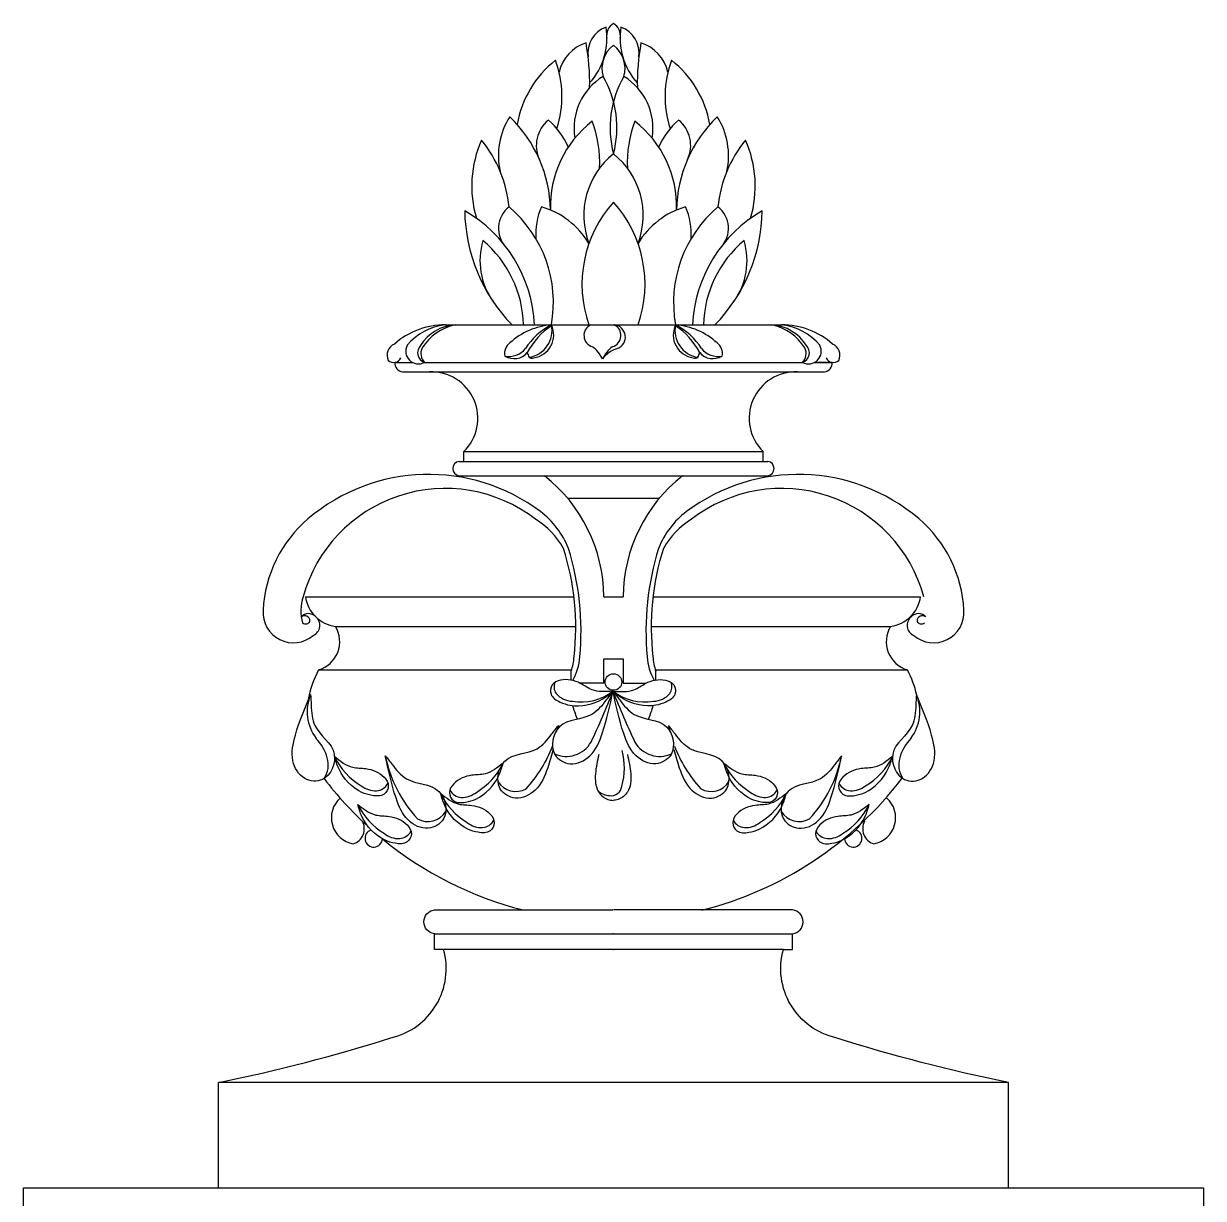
# Model space of a CAD drawing. Extents: x 15151 to 53333, y -36484 to -6005.
# Drawn here: x 33346 to 34018, y -11653 to -10984 of the extents above; entities that cross this region are included whole.
import ezdxf

# ---------------------------------------------------------------- set-up
doc = ezdxf.new("R2010")
doc.units = 0
doc.header["$MEASUREMENT"] = 0
doc.layers.add('3', color=3, linetype='CONTINUOUS')
doc.layers.add('4', color=4, linetype='CONTINUOUS')

# ---------------------------------------------------------------- blocks, each defined once
blk = doc.blocks.new('A$C0FC37B08')
at = {"layer": '3'}
for p, q in [((239.95, 3328.43), (432.05, 3328.43)), ((211.47, 3307.07), (221.45, 3307.07)), ((228.25, 3307.07), (443.75, 3307.07)), ((460.53, 3307.07), (450.55, 3307.07)), ((450.55, 3307.07), (460.53, 3307.07)), ((215.89, 3301.67), (456.11, 3301.67)), ((250.7, 3250.67), (250.7, 3256.25)), ((250.7, 3256.25), (421.3, 3256.25)), ((421.3, 3250.67), (421.3, 3256.25)), ((248.02, 3250.67), (423.98, 3250.67)), ((248.02, 3242.52), (423.98, 3242.52)), ((309.8, 3229.82), (362.2, 3229.82)), ((160.5, 3173.62), (313.51, 3173.62)), ((358.49, 3173.62), (510.92, 3173.62)), ((177.61, 3156.72), (314.52, 3156.72)), ((357.48, 3156.72), (493.81, 3156.72)), ((167.98, 3131.93), (312.07, 3131.93)), ((359.93, 3131.93), (503.44, 3131.93)), ((311.81, 3126.14), (311.81, 3131.25)), ((360.19, 3126.24), (360.19, 3131.25)), ((330.51, 3124.42), (316.86, 3124.42)), ((341.49, 3124.42), (354.56, 3124.42)), ((336, 2995.25), (335.71, 2995.25)), ((234, 2981.75), (438, 2981.75)), ((336, 2981.75), (335.71, 2981.75)), ((239.46, 2972.75), (239.25, 2972.75)), ((432.75, 2972.75), (239.46, 2972.75)), ((335.71, 2972.75), (336, 2972.75)), ((561, 2897), (111, 2897))]:
    blk.add_line(p, q, dxfattribs=at)
for points in [[(330.51, 3173.65), (341.49, 3173.65)], [(330.51, 3124.42), (330.51, 3138.28), (341.49, 3138.28), (341.49, 3124.42)]]:
    blk.add_lwpolyline(points, dxfattribs=at)
blk.add_circle((335.98, 3125.05), 4.73, dxfattribs=at)
for centre, radius, start, end in [((336.76, 3483.39), 15.39, 109.06709, 188.60741), ((294.48, 3491.64), 37.78, 317.70431, 9.58908), ((339.78, 3493.3), 7.69, 119.42149, 192.44599), ((332.22, 3493.3), 7.69, 347.55401, 60.57851), ((377.52, 3491.64), 37.78, 170.41092, 222.29569), ((335.24, 3483.39), 15.39, 351.39259, 70.93291), ((327.08, 3467.41), 22.61, 107.28558, 167.25849), ((196.05, 3466.21), 126.38, 358.79764, 10.38798), ((345.77, 3474.59), 16.34, 126.70904, 196.63989), ((326.23, 3474.59), 16.34, 343.36011, 53.29096), ((475.95, 3466.21), 126.38, 169.61202, 181.20236), ((344.92, 3467.41), 22.61, 12.74151, 72.71442), ((339.67, 3432.41), 59.38, 128.13402, 170.22944), ((246.87, 3458.59), 59.77, 342.10971, 20.08905), ((425.13, 3458.59), 59.77, 159.91095, 197.89029), ((332.33, 3432.41), 59.38, 9.77056, 51.86598), ((347.85, 3440.54), 34.32, 121.12257, 189.58464), ((279.84, 3440.76), 58.11, 345.10421, 30.10834), ((392.16, 3440.76), 58.11, 149.89166, 194.89579), ((324.15, 3440.54), 34.32, 350.41536, 58.87743), ((311.78, 3424.8), 41.31, 147.63628, 192.63767), ((224.79, 3392.52), 75.33, 0.96535, 46.23724), ((310.56, 3430.62), 18.54, 128.93801, 205.38598), ((272.15, 3413.34), 41.49, 23.28479, 49.83461), ((361.54, 3395.84), 61.47, 127.87139, 181.91315), ((261.63, 3420.64), 66.55, 357.47589, 20.88545), ((410.37, 3420.64), 66.55, 159.11455, 182.52411), ((310.46, 3395.84), 61.47, 358.08685, 52.12861), ((399.85, 3413.34), 41.49, 130.16539, 156.71521), ((447.21, 3392.52), 75.33, 133.76276, 179.03465), ((361.44, 3430.62), 18.54, 334.61402, 51.06199), ((360.22, 3424.8), 41.31, 347.36233, 32.36372), ((319.6, 3407.43), 64.34, 156.00384, 196.48467), ((205.99, 3388.74), 70.84, 5.56265, 39.29022), ((466.01, 3388.74), 70.84, 140.70978, 174.43735), ((352.4, 3407.43), 64.34, 343.51533, 23.99616), ((363.97, 3390.75), 44.87, 128.56992, 200.77649), ((308.03, 3390.75), 44.87, 339.22351, 51.43008), ((285.83, 3383.43), 15.34, 127.48897, 224.57072), ((230.49, 3341.12), 71.31, 349.74792, 49.82068), ((330.77, 3380.18), 39.03, 156.72257, 183.97829), ((282.09, 3350.8), 46.61, 31.04264, 74.02335), ((387.82, 3351.63), 69.77, 137.96702, 199.42536), ((284.18, 3351.63), 69.77, 340.57464, 42.03298), ((389.91, 3350.8), 46.61, 105.97665, 148.95736), ((441.51, 3341.12), 71.31, 130.17932, 190.25208), ((341.23, 3380.18), 39.03, 356.02171, 23.27743), ((386.17, 3383.43), 15.34, 315.42928, 52.51103), ((211.75, 3324.64), 79.34, 2.73731, 60.15668), ((346.53, 3394.87), 95.3, 180.84987, 224.20218), ((460.25, 3324.64), 79.34, 119.84332, 177.26269), ((325.47, 3394.87), 95.3, 315.79782, 359.15013), ((299.88, 3365), 39.94, 163.40082, 215.52803), ((220.62, 3327.13), 64.1, 1.15845, 50.25457), ((451.38, 3327.13), 64.1, 129.74543, 178.84155), ((372.12, 3365), 39.94, 324.47197, 16.59918), ((240.11, 3284.57), 43.86, 89.77981, 131.26676), ((243.72, 3295.81), 32.83, 96.60319, 140.21795), ((247.32, 3303.53), 24.95, 93.63416, 148.10842), ((252.17, 3299.18), 29.94, 102.40635, 147.38763), ((303.6, 3289.29), 39.25, 94.29938, 132.7403), ((318.14, 3294.27), 38.37, 117.09295, 147.41081), ((322.6, 3294.14), 40.21, 122.89199, 152.55981), ((285.71, 3325.14), 15.31, 278.34912, 12.40591), ((288.85, 3322.71), 13.12, 277.44231, 25.84212), ((325.84, 3322.41), 6.66, 115.42338, 253.62879), ((333.58, 3322.41), 6.66, 286.37121, 64.57662), ((335.78, 3321.49), 6.97, 291.50707, 84.56617), ((383.15, 3322.71), 13.12, 154.15788, 262.55769), ((386.29, 3325.14), 15.31, 167.59409, 261.65088), ((349.4, 3294.14), 40.21, 27.44019, 57.10801), ((368.4, 3289.29), 39.25, 47.2597, 85.70062), ((353.86, 3294.27), 38.37, 32.58919, 62.90705), ((424.68, 3303.53), 24.95, 31.89158, 86.36584), ((419.83, 3299.18), 29.94, 32.61237, 77.59365), ((431.89, 3284.57), 43.86, 48.73324, 90.22019), ((428.28, 3295.81), 32.83, 39.78205, 83.39681), ((213.96, 3311.19), 6.92, 113.62205, 205.89734), ((224.85, 3313.43), 7.21, 151.94955, 298.16287), ((230.31, 3312.57), 5.87, 135.29303, 249.4709), ((233.87, 3312.18), 7.59, 155.61124, 222.33041), ((281.24, 3312.24), 7.27, 125.99958, 192.2604), ((276.51, 3322.36), 11.9, 258.52522, 321.41091), ((313.52, 3301.59), 17.82, 24.63508, 54.11497), ((345.91, 3301.59), 17.82, 125.88503, 155.36492), ((343.47, 3298.41), 17.37, 107.16765, 142.36347), ((395.49, 3322.36), 11.9, 218.58909, 281.47478), ((390.76, 3312.24), 7.27, 347.7396, 54.00042), ((447.15, 3313.43), 7.21, 241.83713, 28.05045), ((441.69, 3312.57), 5.87, 290.5291, 44.70697), ((438.13, 3312.18), 7.59, 317.66959, 24.38876), ((458.04, 3311.19), 6.92, 334.10266, 66.37795), ((210.76, 3311.56), 4.55, 228.24907, 335.11101), ((216.34, 3306.55), 4.9, 173.90085, 264.6898), ((279.37, 3319.17), 9.96, 238.31987, 319.24119), ((294.99, 3314.18), 8.21, 190.62157, 210.72566), ((289.48, 3311.96), 2.51, 231.96621, 295.31603), ((382.52, 3311.96), 2.51, 244.68397, 308.03379), ((377.01, 3314.18), 8.21, 329.27434, 349.37843), ((392.63, 3319.17), 9.96, 220.75881, 301.68013), ((455.66, 3306.55), 4.9, 275.3102, 6.09915), ((461.24, 3311.56), 4.55, 204.88899, 311.75093), ((232.27, 3275.23), 26.46, 314.16547, 92.2544), ((439.73, 3275.23), 26.46, 87.7456, 225.83453), ((248.63, 3246.59), 4.12, 98.55316, 261.44684), ((423.37, 3246.59), 4.12, 278.55316, 81.44684), ((230.81, 3137.02), 106.25, 53.24602, 130.27185), ((242.03, 3172.93), 88.48, 0.46666, 51.85582), ((429.97, 3172.93), 88.48, 128.14418, 179.53334), ((441.19, 3137.02), 106.25, 49.72815, 126.75398), ((240.16, 3151.29), 83.99, 52.2527, 164.58689), ((431.84, 3151.29), 83.99, 15.41311, 127.7473), ((264.96, 3183.28), 48.75, 21.52825, 52.8714), ((407.03, 3183.28), 48.75, 127.1286, 158.47175), ((209.93, 3162.08), 73.63, 130.47765, 176.9492), ((268.32, 3179.37), 44.84, 29.0954, 58.75719), ((403.68, 3179.37), 44.84, 121.24281, 150.9046), ((462.07, 3162.08), 73.63, 3.0508, 49.52235), ((168.87, 3156.51), 145.65, 353.25462, 17.85823), ((161.07, 3154.31), 156.43, 354.53123, 17.43287), ((510.93, 3154.31), 156.43, 162.56713, 185.46877), ((503.13, 3156.51), 145.65, 162.14177, 186.74538), ((183.86, 3165.69), 25.91, 162.18535, 195.62203), ((180.38, 3176.63), 20.1, 188.61152, 262.09215), ((491.05, 3176.63), 20.1, 277.90785, 351.38848), ((153.7, 3164.72), 17.35, 175.7656, 310.66797), ((518.3, 3164.72), 17.35, 229.33203, 4.2344), ((162.25, 3158.3), 5.68, 45.18643, 135.80506), ((159.99, 3159.73), 3.1, 0.46197, 125.62061), ((160.6, 3160.82), 2.71, 231.20244, 336.84823), ((162.38, 3157.32), 6.33, 294.47999, 52.31874), ((509.62, 3157.32), 6.33, 127.68126, 245.52001), ((509.75, 3158.3), 5.68, 44.19494, 134.81357), ((512.01, 3159.73), 3.1, 54.37939, 179.53803), ((511.4, 3160.82), 2.71, 203.15177, 308.79756), ((163.27, 3148.03), 16.77, 286.31103, 31.21599), ((508.15, 3148.03), 16.77, 148.78401, 253.68897), ((290.5, 3139.97), 23.02, 337.75596, 358.59226), ((287.09, 3140.96), 29.74, 329.66209, 356.99543), ((384.91, 3140.96), 29.74, 183.00457, 210.07787), ((381.5, 3139.97), 23.02, 181.40774, 202.24404), ((223.2, 3103.36), 62.18, 152.64461, 169.42538), ((448.22, 3103.36), 62.18, 13.20096, 27.35539), ((308.97, 3122.24), 6.82, 156.5391, 213.52869), ((362.45, 3122.24), 6.82, 326.47131, 23.4609), ((313.19, 3127.46), 13.37, 222.21243, 267.48807), ((317.67, 3143.28), 29.61, 260.1566, 307.55308), ((-82.14, 3282.52), 448.41, 334.70014, 338.72302), ((753.56, 3282.52), 448.41, 201.27698, 205.29986), ((353.76, 3143.28), 29.61, 232.44692, 279.8434), ((358.23, 3127.46), 13.37, 272.51193, 317.78757), ((187.27, 3108.25), 25.75, 157.71387, 216.47569), ((484.73, 3108.25), 25.75, 323.52431, 22.28613), ((231.56, 3114.85), 74.48, 347.13102, 348.72856), ((440.44, 3114.85), 74.48, 191.27144, 192.86898), ((147.95, 3074.76), 26.01, 15.70648, 44.34426), ((524.05, 3074.76), 26.01, 135.65574, 164.29352), ((231.56, 3114.85), 74.48, 317.25221, 339.36348), ((309.13, 3099.01), 16.3, 245.62739, 330.13942), ((304.72, 3075.99), 37.49, 343.98501, 15.47395), ((362.29, 3099.01), 16.3, 209.86058, 294.37261), ((440.44, 3114.85), 74.48, 200.63652, 222.74779), ((159.8, 3077.86), 13.77, 325.64208, 16.64208), ((212.54, 3099.71), 39.32, 205.81923, 239.13329), ((279.09, 3097.66), 74.48, 191.27144, 222.74779), ((237.74, 3095.95), 39.32, 300.86671, 334.18077), ((434.26, 3095.95), 39.32, 205.81923, 239.13329), ((392.91, 3097.66), 74.48, 317.25221, 348.72856), ((459.46, 3099.71), 39.32, 300.86671, 334.18077), ((512.2, 3077.86), 13.77, 163.35792, 214.35792), ((335.71, 3196.04), 207.22, 217.43479, 227.6307), ((200.54, 3076.15), 13.05, 231.24115, 272.30788), ((200.36, 3071.31), 8.24, 274.91445, 330.59284), ((280.37, 3074.57), 11.85, 210.9933, 299.797), ((334.56, 3066.58), 6.27, 262.521, 351.42427), ((391.63, 3074.57), 11.85, 240.203, 329.0067), ((335.71, 3196.04), 207.22, 284.15432, 322.65358), ((471.64, 3071.31), 8.24, 209.40716, 265.08555), ((471.46, 3076.15), 13.05, 267.69212, 308.75885), ((190.38, 3047.77), 15.09, 131.95879, 259.84316), ((272.91, 3078.77), 39.32, 205.81923, 239.13329), ((249.92, 3067.55), 8.24, 209.40716, 265.08555), ((249.74, 3072.38), 13.05, 267.69212, 308.75885), ((334, 3070.39), 10.02, 227.20687, 268.50289), ((422.26, 3072.38), 13.05, 231.24115, 272.30788), ((399.09, 3078.77), 39.32, 300.86671, 334.18077), ((422.08, 3067.55), 8.24, 274.91445, 330.59284), ((481.62, 3047.77), 15.09, 280.15684, 48.04121), ((225.7, 3072.52), 39.32, 205.81923, 239.13329), ((230.28, 3057.39), 11.85, 240.203, 329.0067), ((441.72, 3057.39), 11.85, 210.9933, 299.797), ((446.3, 3072.52), 39.32, 300.86671, 334.18077), ((185.01, 3041.55), 9.05, 287.40489, 27.97739), ((260.91, 3055.2), 13.05, 231.24115, 272.30788), ((260.73, 3050.37), 8.24, 274.91445, 330.59284), ((411.27, 3050.37), 8.24, 209.40716, 265.08555), ((411.09, 3055.2), 13.05, 267.69212, 308.75885), ((486.99, 3041.55), 9.05, 152.02261, 252.59511), ((199.44, 3036.02), 4.96, 107.38967, 356.84606), ((213.7, 3048.95), 13.05, 231.24115, 272.30788), ((213.52, 3044.12), 8.24, 274.91445, 330.59284), ((458.48, 3044.12), 8.24, 209.40716, 265.08555), ((458.3, 3048.95), 13.05, 267.69212, 308.75885), ((472.56, 3036.02), 4.96, 183.15394, 72.61033), ((335.71, 3196.04), 207.22, 230.67416, 255.69634)]:
    blk.add_arc(centre, radius, start, end, dxfattribs=at)
for points, knots in [([(335.71, 3119.8), (333.84, 3118.28), (327.09, 3112.78), (315.26, 3110.33), (305.33, 3113.47), (299.52, 3117.1), (300.28, 3124.19), (307.86, 3127.35), (316.29, 3125.47), (324.76, 3119.07), (331.56, 3119.53), (335.71, 3119.8)], [0, 0, 0, 0, 4.841883, 17.430539, 21.464983, 26.054424, 29.518168, 33.234834, 40.824917, 45.898598, 53.865138, 53.865138, 53.865138, 53.865138]), ([(335.71, 3119.8), (337.59, 3118.28), (344.34, 3112.78), (356.16, 3110.33), (366.09, 3113.47), (371.9, 3117.1), (371.14, 3124.19), (363.57, 3127.35), (355.14, 3125.47), (346.66, 3119.07), (339.86, 3119.53), (335.71, 3119.8)], [0, 0, 0, 0, 4.841883, 17.430539, 21.464983, 26.054424, 29.518168, 33.234834, 40.824917, 45.898598, 53.865138, 53.865138, 53.865138, 53.865138]), ([(335.71, 3119.8), (334.02, 3111.75), (331.33, 3098.95), (324.48, 3082.59), (311.94, 3076.46), (298.9, 3083.87), (303.4, 3104.71), (322.74, 3103.01), (330.8, 3113.48), (334.44, 3118.17), (335.71, 3119.8)], [0, 0, 0, 0, 16.545204, 26.276846, 34.353626, 41.083667, 51.720891, 64.858067, 72.633336, 76.809094, 76.809094, 76.809094, 76.809094]), ([(335.71, 3119.8), (337.41, 3111.75), (340.1, 3098.95), (346.94, 3082.59), (359.48, 3076.46), (372.53, 3083.87), (368.02, 3104.71), (348.68, 3103.01), (340.62, 3113.48), (336.98, 3118.17), (335.71, 3119.8)], [0, 0, 0, 0, 16.545204, 26.276846, 34.353626, 41.083667, 51.720891, 64.858067, 72.633336, 76.809094, 76.809094, 76.809094, 76.809094]), ([(163.44, 3118.02), (160.26, 3110.42), (155.21, 3098.37), (151.55, 3081.01), (158.39, 3068.84), (173.34, 3067.53), (181.46, 3087.24), (164.58, 3096.83), (163.89, 3110.02), (163.56, 3115.95), (163.44, 3118.02)], [0, 0, 0, 0, 16.545204, 26.276846, 34.353626, 41.083667, 51.720891, 64.858067, 72.633336, 76.809094, 76.809094, 76.809094, 76.809094]), ([(315.35, 3103.9), (315.31, 3104.01), (314.36, 3106.65), (313.57, 3109.27), (312.78, 3111.65)], [48.283623, 48.283623, 48.283623, 48.283623, 48.652268, 57.33219, 57.33219, 57.33219, 57.33219]), ([(356.07, 3103.9), (356.11, 3104.01), (357.07, 3106.65), (357.86, 3109.27), (358.64, 3111.65)], [48.283623, 48.283623, 48.283623, 48.283623, 48.652268, 57.33219, 57.33219, 57.33219, 57.33219]), ([(508.56, 3118.02), (511.74, 3110.42), (516.79, 3098.37), (520.45, 3081.01), (513.61, 3068.84), (498.66, 3067.53), (490.54, 3087.24), (507.42, 3096.83), (508.11, 3110.02), (508.44, 3115.95), (508.56, 3118.02)], [0, 0, 0, 0, 16.545204, 26.276846, 34.353626, 41.083667, 51.720891, 64.858067, 72.633336, 76.809094, 76.809094, 76.809094, 76.809094]), ([(301.54, 3086.58), (300.66, 3083.12), (298.35, 3074.96), (293.38, 3063.07), (280.84, 3056.95), (267.79, 3064.35), (272.29, 3085.19), (291.64, 3083.5), (299.69, 3093.97), (303.33, 3098.65), (304.61, 3100.29), (304.46, 3099.61), (304.32, 3098.94), (304.18, 3098.27)], [7.828975, 7.828975, 7.828975, 7.828975, 13.78767, 21.897372, 28.628021, 34.236389, 43.100743, 54.048389, 60.52778, 64.007579, 64.007579, 64.007579, 65.159276, 65.159276, 65.159276, 65.159276]), ([(370.46, 3086.58), (371.34, 3083.12), (373.65, 3074.96), (378.62, 3063.07), (391.16, 3056.95), (404.21, 3064.35), (399.71, 3085.19), (380.36, 3083.5), (372.31, 3093.97), (368.67, 3098.65), (367.39, 3100.29), (367.54, 3099.61), (367.68, 3098.94), (367.82, 3098.27)], [7.828975, 7.828975, 7.828975, 7.828975, 13.78767, 21.897372, 28.628021, 34.236389, 43.100743, 54.048389, 60.52778, 64.007579, 64.007579, 64.007579, 65.159276, 65.159276, 65.159276, 65.159276]), ([(177.15, 3082.59), (177.83, 3080.27), (180.26, 3071.91), (188.6, 3063.18), (198.56, 3060.12), (205.41, 3059.81), (208.81, 3066.08), (204.36, 3072.98), (196.36, 3076.23), (185.75, 3075.77), (180.41, 3080.01), (177.15, 3082.59)], [0, 0, 0, 0, 4.841883, 17.430539, 21.464983, 26.054424, 29.518168, 33.234834, 40.824917, 45.898598, 53.865138, 53.865138, 53.865138, 53.865138]), ([(206.04, 3083.1), (207.74, 3075.05), (210.43, 3062.25), (217.27, 3045.89), (229.81, 3039.76), (242.86, 3047.17), (238.36, 3068.01), (219.01, 3066.31), (210.96, 3076.78), (207.32, 3081.47), (206.04, 3083.1)], [0, 0, 0, 0, 16.545204, 26.276846, 34.353626, 41.083667, 51.720891, 64.858067, 72.633336, 76.809094, 76.809094, 76.809094, 76.809094]), ([(273.13, 3078.83), (272.46, 3076.5), (270.02, 3068.15), (261.68, 3059.41), (251.72, 3056.36), (244.88, 3056.04), (241.48, 3062.31), (245.92, 3069.22), (253.92, 3072.46), (264.53, 3072.01), (269.87, 3076.24), (273.13, 3078.83)], [0, 0, 0, 0, 4.841883, 17.430539, 21.464983, 26.054424, 29.518168, 33.234834, 40.824917, 45.898598, 53.865138, 53.865138, 53.865138, 53.865138]), ([(327.6, 3083.72), (326.8, 3080.17), (325.22, 3073.2), (325.83, 3062.9), (331.44, 3058.36), (334.76, 3057.73), (335.76, 3057.67)], [0, 0, 0, 0, 13.614234, 26.772806, 35.013174, 38.496497, 38.496497, 38.496497, 38.496497]), ([(343.92, 3083.72), (344.72, 3080.17), (346.29, 3073.2), (345.69, 3062.9), (340.07, 3058.36), (336.75, 3057.73), (335.76, 3057.67)], [0, 0, 0, 0, 13.614234, 26.772806, 35.013174, 38.496497, 38.496497, 38.496497, 38.496497]), ([(398.87, 3078.83), (399.54, 3076.5), (401.98, 3068.15), (410.32, 3059.41), (420.28, 3056.36), (427.12, 3056.04), (430.52, 3062.31), (426.08, 3069.22), (418.08, 3072.46), (407.47, 3072.01), (402.13, 3076.24), (398.87, 3078.83)], [0, 0, 0, 0, 4.841883, 17.430539, 21.464983, 26.054424, 29.518168, 33.234834, 40.824917, 45.898598, 53.865138, 53.865138, 53.865138, 53.865138]), ([(465.96, 3083.1), (464.26, 3075.05), (461.57, 3062.25), (454.73, 3045.89), (442.19, 3039.76), (429.14, 3047.17), (433.64, 3068.01), (452.99, 3066.31), (461.04, 3076.78), (464.68, 3081.47), (465.96, 3083.1)], [0, 0, 0, 0, 16.545204, 26.276846, 34.353626, 41.083667, 51.720891, 64.858067, 72.633336, 76.809094, 76.809094, 76.809094, 76.809094]), ([(494.85, 3082.59), (494.17, 3080.27), (491.74, 3071.91), (483.4, 3063.18), (473.44, 3060.12), (466.59, 3059.81), (463.19, 3066.08), (467.64, 3072.98), (475.64, 3076.23), (486.25, 3075.77), (491.59, 3080.01), (494.85, 3082.59)], [0, 0, 0, 0, 4.841883, 17.430539, 21.464983, 26.054424, 29.518168, 33.234834, 40.824917, 45.898598, 53.865138, 53.865138, 53.865138, 53.865138]), ([(237.52, 3061.64), (238.19, 3059.32), (240.63, 3050.96), (248.97, 3042.23), (258.93, 3039.17), (265.77, 3038.86), (269.17, 3045.13), (264.73, 3052.03), (256.73, 3055.28), (246.12, 3054.82), (240.78, 3059.06), (237.52, 3061.64)], [0, 0, 0, 0, 4.841883, 17.430539, 21.464983, 26.054424, 29.518168, 33.234834, 40.824917, 45.898598, 53.865138, 53.865138, 53.865138, 53.865138]), ([(434.48, 3061.64), (433.81, 3059.32), (431.37, 3050.96), (423.03, 3042.23), (413.07, 3039.17), (406.23, 3038.86), (402.83, 3045.13), (407.27, 3052.03), (415.27, 3055.28), (425.88, 3054.82), (431.22, 3059.06), (434.48, 3061.64)], [0, 0, 0, 0, 4.841883, 17.430539, 21.464983, 26.054424, 29.518168, 33.234834, 40.824917, 45.898598, 53.865138, 53.865138, 53.865138, 53.865138]), ([(190.31, 3055.4), (190.98, 3053.08), (193.42, 3044.72), (201.76, 3035.99), (211.72, 3032.93), (218.56, 3032.62), (221.96, 3038.88), (217.52, 3045.79), (209.52, 3049.03), (198.91, 3048.58), (193.57, 3052.81), (190.31, 3055.4)], [0, 0, 0, 0, 4.841883, 17.430539, 21.464983, 26.054424, 29.518168, 33.234834, 40.824917, 45.898598, 53.865138, 53.865138, 53.865138, 53.865138]), ([(481.69, 3055.4), (481.02, 3053.08), (478.58, 3044.72), (470.24, 3035.99), (460.28, 3032.93), (453.44, 3032.62), (450.04, 3038.88), (454.48, 3045.79), (462.48, 3049.03), (473.09, 3048.58), (478.43, 3052.81), (481.69, 3055.4)], [0, 0, 0, 0, 4.841883, 17.430539, 21.464983, 26.054424, 29.518168, 33.234834, 40.824917, 45.898598, 53.865138, 53.865138, 53.865138, 53.865138])]:
    blk.add_open_spline(points, degree=3, knots=knots, dxfattribs=at)
at = {"layer": '4'}
for points in [[(111, 2837), (111, 2897, 0.026858), (209.27, 2922.43, 0.428013), (239.25, 2972.75), (234, 2972.75), (234, 2981.75, -0.888889), (234, 2995.25), (335.71, 2995.25)], [(561, 2837), (561, 2897, -0.026858), (462.73, 2922.43, -0.428013), (432.75, 2972.75), (438, 2972.75), (438, 2981.75, 0.888889), (438, 2995.25), (336.29, 2995.25)]]:
    blk.add_lwpolyline(points, format="xyb", dxfattribs=at)
for points in [[(336, 2837), (672, 2837), (672, 2825)], [(0, 2825), (0, 2837), (561, 2837)]]:
    blk.add_lwpolyline(points, dxfattribs=at)

msp = doc.modelspace()

# ---------------------------------------------------------------- block references
at = {"layer": '3'}
msp.add_blockref('A$C0FC37B08', (33345.75, -14484.29), dxfattribs=at)

doc.saveas('drawing.dxf')
